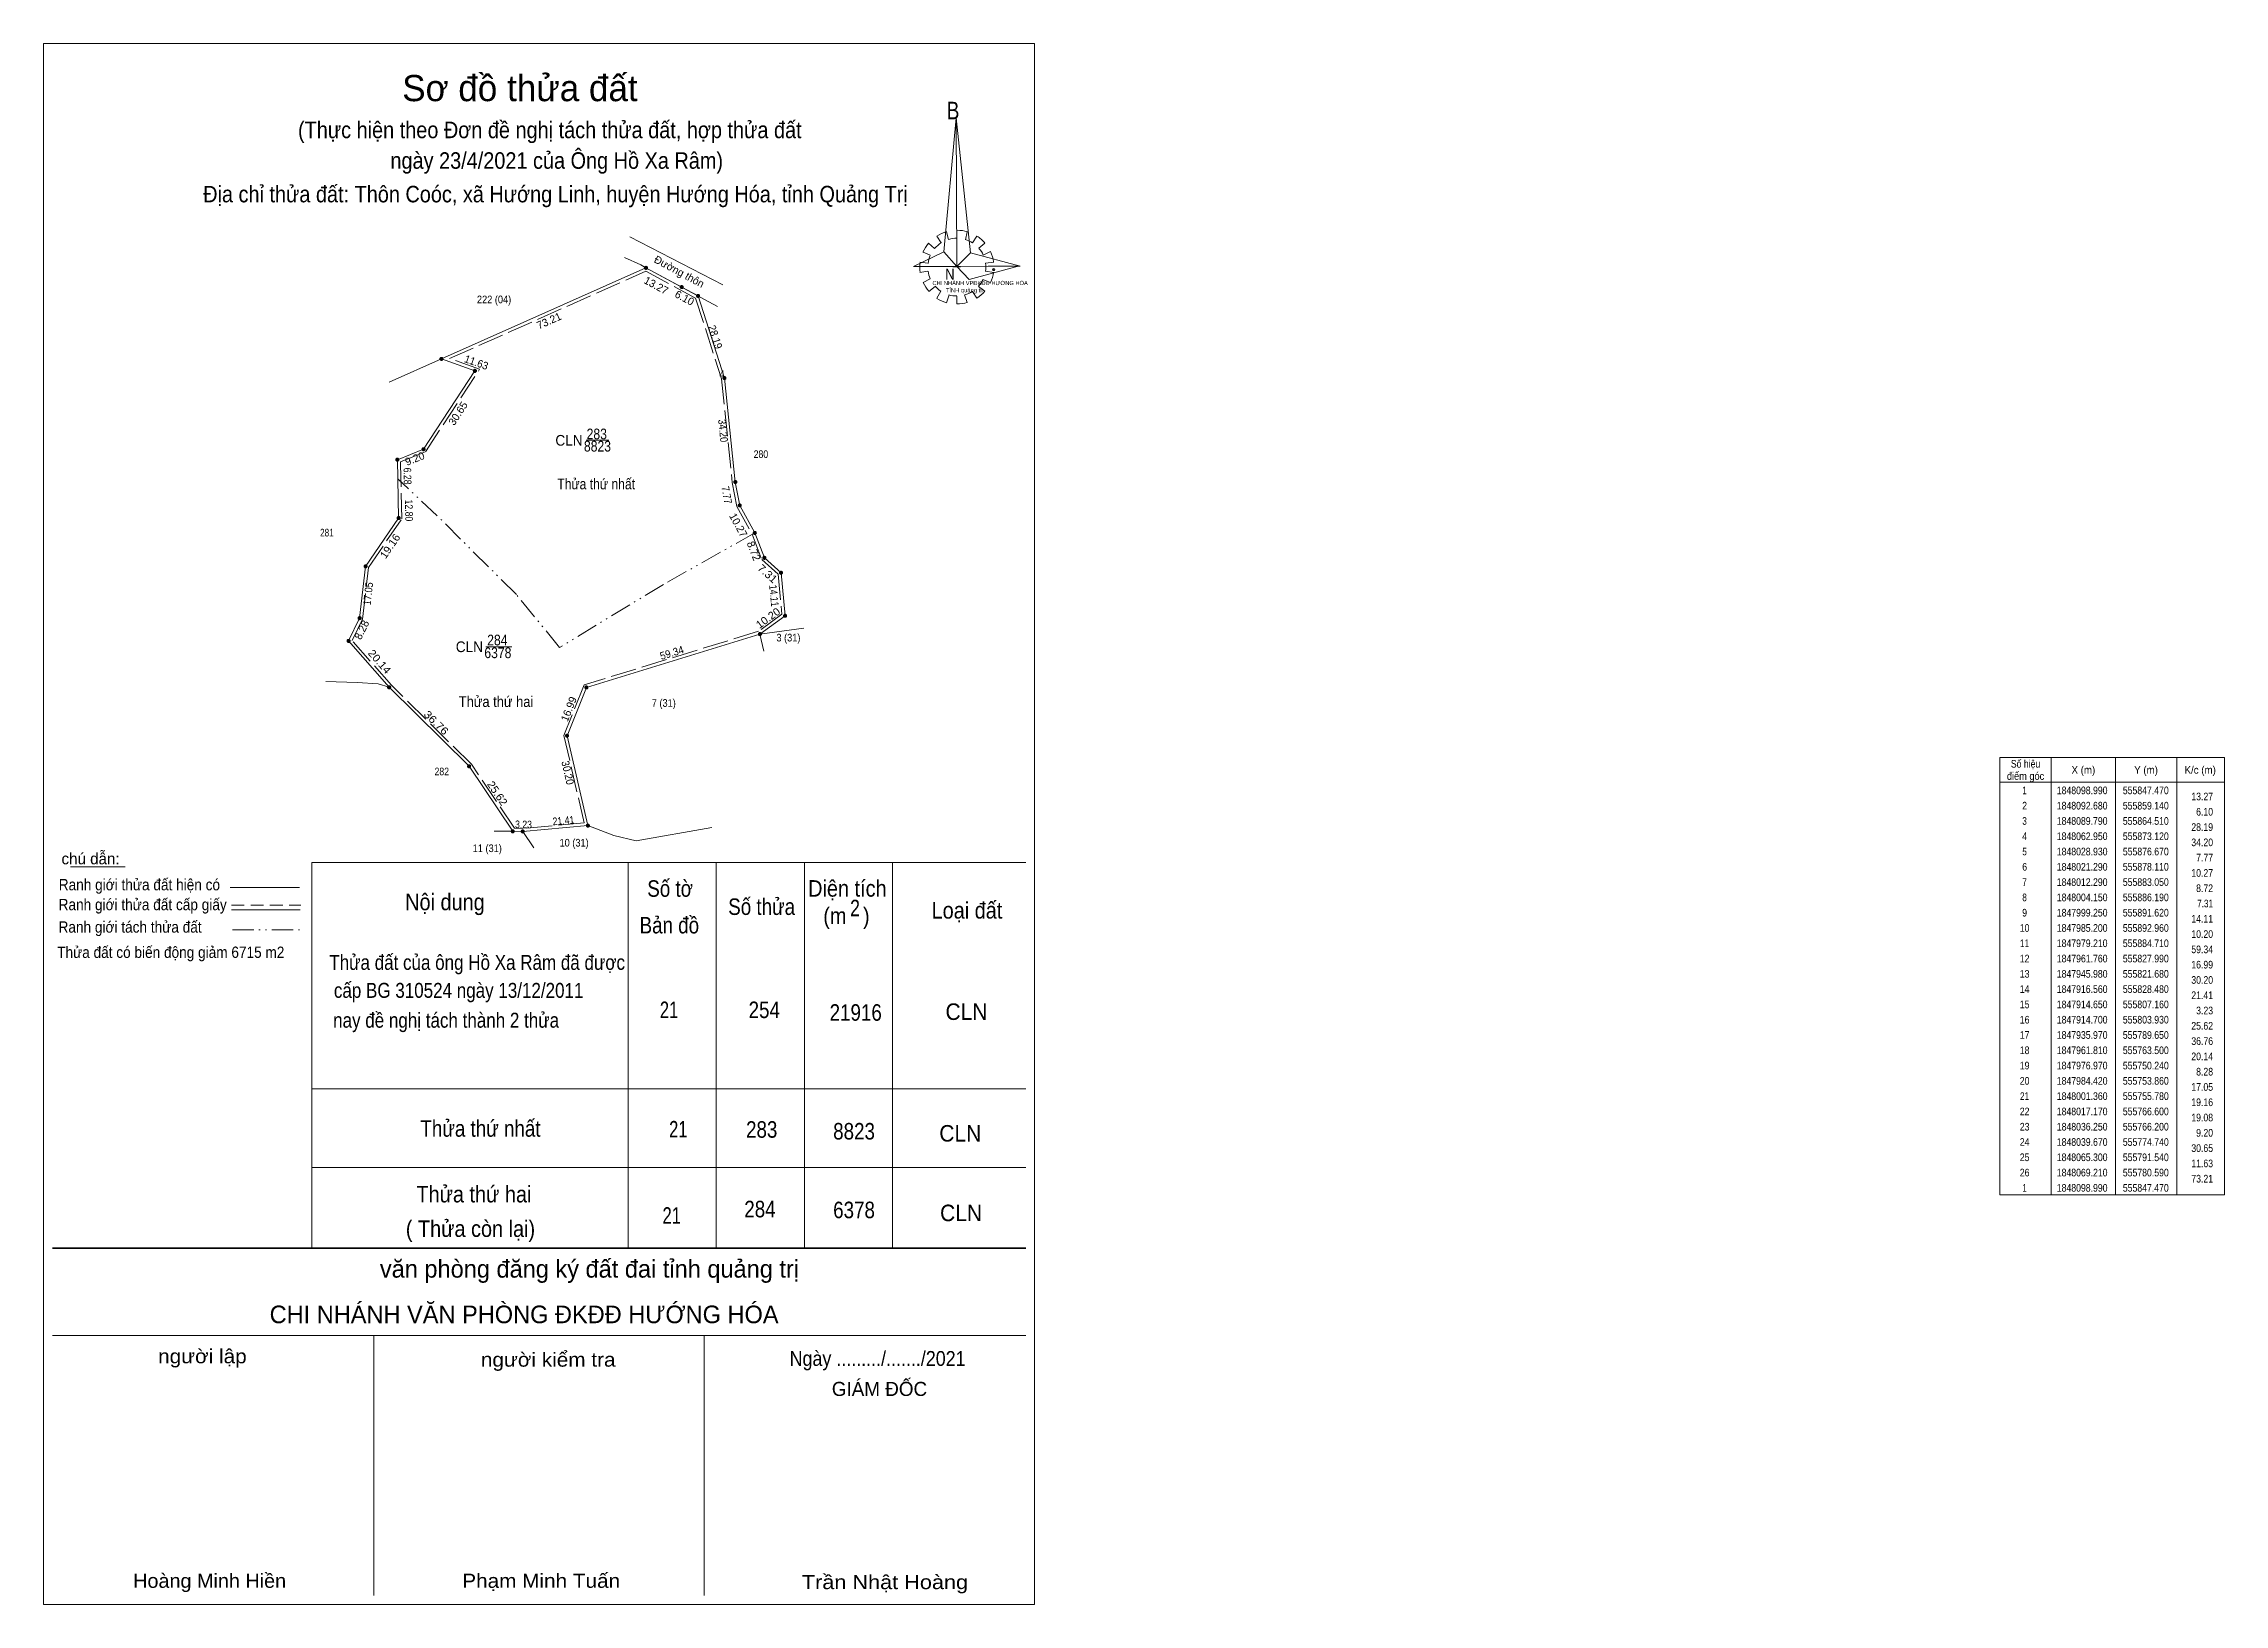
# Model space of a CAD drawing. Header units: metres. Extents: x 554355 to 557717, y 1847780 to 1848413.
# Drawn here: x 557004 to 557717, y 1847780 to 1848291 of the extents above; entities that cross this region are included whole.
import ezdxf
from ezdxf.enums import TextEntityAlignment as Align

# ---------------------------------------------------------------- set-up
doc = ezdxf.new("R2010")
doc.units = ezdxf.units.M
doc.header["$LTSCALE"] = 1.4
doc.header["$PDMODE"] = 32
doc.header["$PDSIZE"] = 0.7
for name, pattern in [('DASH_DOUBLE_DOT', [9.2, 5, -1.2, 0.3, -1.2, 0.3, -1.2]), ('LONG_DASHED', [7.5, 6, -1.5]), ('MEDIUM_DASHED', [4.5, 3, -1.5])]:
    doc.linetypes.add(name, pattern=pattern)
for name, color, linetype, lineweight in [('1', 7, 'Continuous', 13), ('10', 7, 'LONG_DASHED', 13), ('15', 7, 'Continuous', 13), ('17', 7, 'Continuous', 13), ('2', 7, 'Continuous', 25), ('6', 7, 'Continuous', 13), ('63', 7, 'LONG_DASHED', 13), ('7', 7, 'Continuous', 13)]:
    doc.layers.add(name, color=color, linetype=linetype, lineweight=lineweight)

msp = doc.modelspace()

# ---------------------------------------------------------------- hatches: boundary and pattern name
at = {"layer": '10'}
for points in [[(557201.76, 1848217.36, 1), (557200.76, 1848217.36, 1)], [(557213.44, 1848211.06, 1), (557212.44, 1848211.06, 1)], [(557218.8, 1848208.16, 1), (557217.8, 1848208.16, 1)], [(557134.88, 1848187.58, 1), (557133.88, 1848187.58, 1)], [(557145.83, 1848183.67, 1), (557144.83, 1848183.67, 1)], [(557227.41, 1848181.32, 1), (557226.41, 1848181.32, 1)], [(557129.03, 1848158.04, 1), (557128.03, 1848158.04, 1)], [(557120.49, 1848154.62, 1), (557119.49, 1848154.62, 1)], [(557230.96, 1848147.3, 1), (557229.96, 1848147.3, 1)], [(557120.89, 1848135.54, 1), (557119.89, 1848135.54, 1)], [(557232.4, 1848139.66, 1), (557231.4, 1848139.66, 1)], [(557237.34, 1848130.66, 1), (557236.34, 1848130.66, 1)], [(557110.07, 1848119.73, 1), (557109.07, 1848119.73, 1)], [(557240.48, 1848122.52, 1), (557239.48, 1848122.52, 1)], [(557245.91, 1848117.62, 1), (557244.91, 1848117.62, 1)], [(557108.15, 1848102.79, 1), (557107.15, 1848102.79, 1)], [(557247.25, 1848103.57, 1), (557246.25, 1848103.57, 1)], [(557104.53, 1848095.34, 1), (557103.53, 1848095.34, 1)], [(557239, 1848097.58, 1), (557238, 1848097.58, 1)], [(557117.79, 1848080.18, 1), (557116.79, 1848080.18, 1)], [(557182.28, 1848080.13, 1), (557181.28, 1848080.13, 1)], [(557175.97, 1848064.35, 1), (557174.97, 1848064.35, 1)], [(557143.94, 1848054.34, 1), (557142.94, 1848054.34, 1)], [(557182.77, 1848034.93, 1), (557181.77, 1848034.93, 1)], [(557158.22, 1848033.07, 1), (557157.22, 1848033.07, 1)], [(557161.45, 1848033.02, 1), (557160.45, 1848033.02, 1)]]:
    msp.add_hatch(color=256, dxfattribs=at).paths.add_polyline_path(points)

# ---------------------------------------------------------------- linework, layer by layer
at = {"layer": '1'}
for p, q in [((557297.75, 1848225.56), (557296.34, 1848227.69)), ((557299.56, 1848229.17), (557300.19, 1848226.63)), ((557302.86, 1848227.04), (557302.94, 1848229.66)), ((557306.31, 1848229.17), (557305.68, 1848226.55)), ((557308.04, 1848225.56), (557309.45, 1848227.69)), ((557294.22, 1848221.46), (557291.86, 1848222.45)), ((557293.59, 1848225.4), (557295.55, 1848223.68)), ((557312.05, 1848225.4), (557310.08, 1848223.76)), ((557311.5, 1848221.55), (557313.85, 1848222.69)), ((557290.84, 1848219.25), (557293.43, 1848218.84)), ((557293.43, 1848216.22), (557290.84, 1848215.81)), ((557291.86, 1848212.61), (557294.22, 1848213.76)), ((557301.6, 1848217.69), (557304.11, 1848217.69)), ((557313.93, 1848212.53), (557311.34, 1848213.51)), ((557314.95, 1848219.25), (557312.28, 1848218.84)), ((557312.28, 1848216.22), (557314.95, 1848215.81)), ((557295.79, 1848211.3), (557293.75, 1848209.66)), ((557296.34, 1848207.45), (557297.67, 1848209.74)), ((557300.34, 1848208.51), (557299.56, 1848205.97)), ((557302.86, 1848205.56), (557302.86, 1848208.1)), ((557305.45, 1848208.51), (557306.23, 1848206.05)), ((557309.45, 1848207.45), (557308.04, 1848209.66)), ((557309.93, 1848211.3), (557312.05, 1848209.74)), ((557091.98, 1848022.89), (557325.47, 1848022.89)), ((557091.98, 1848022.89), (557091.98, 1847896.73)), ((557195.45, 1848022.89), (557195.45, 1847896.73)), ((557224.25, 1848022.89), (557224.25, 1847896.73)), ((557253.05, 1848022.89), (557253.05, 1847896.73)), ((557281.85, 1848022.89), (557281.85, 1847896.73)), ((557091.98, 1847948.85), (557325.47, 1847948.85)), ((557091.98, 1847923.14), (557325.47, 1847923.14)), ((557004.32, 1847893.95), (557004.32, 1847780.23)), ((557091.97, 1847896.75), (557091.97, 1847896.73)), ((557195.44, 1847896.75), (557195.44, 1847896.73)), ((557224.24, 1847896.75), (557224.24, 1847896.73)), ((557253.04, 1847896.75), (557253.04, 1847896.73)), ((557281.84, 1847896.75), (557281.84, 1847896.73)), ((557007.22, 1847868.16), (557325.46, 1847868.16)), ((557112.32, 1847868.16), (557112.32, 1847783.13)), ((557220.32, 1847868.16), (557220.32, 1847783.13))]:
    msp.add_line(p, q, dxfattribs=at)
at = {"layer": '1', "lineweight": 35}
msp.add_line((557007.22, 1847896.73), (557325.46, 1847896.73), dxfattribs=at)
at = {"layer": '1'}
for points in [[(557004.32, 1847780.23), (557004.32, 1848290.7), (557328.32, 1848290.7), (557328.32, 1847780.23)], [(557004.32, 1847780.23), (557004.32, 1848290.7), (557328.32, 1848290.7), (557328.32, 1847780.23)], [(557302.7, 1848266.38), (557302.86, 1848217.78), (557298.62, 1848222.61)], [(557302.7, 1848266.38), (557302.86, 1848217.78), (557307.33, 1848222.28)], [(557288.72, 1848217.78), (557298.62, 1848222.61), (557302.86, 1848217.78)], [(557323.59, 1848217.94), (557302.86, 1848217.78), (557307.33, 1848222.28)], [(557323.43, 1848218.02), (557306.94, 1848213.6), (557302.86, 1848217.78)]]:
    msp.add_lwpolyline(points, close=True, dxfattribs=at)
for centre, major_axis, start_param, end_param in [((557302.897, 1848217.607), (12.114, 0), 1.8495599, 2.1390092), ((557302.897, 1848217.607), (9.494, 0), 1.5698559, 1.8561107), ((557302.897, 1848217.607), (12.114, 0), 1.2792421, 1.5633222), ((557302.897, 1848217.607), (12.114, 0), 0.7105624, 0.9968723), ((557302.897, 1848217.607), (12.114, 0), 2.4395818, 2.7240025), ((557302.897, 1848217.607), (9.494, 0), 2.7236855, 3.0151582), ((557302.897, 1848217.607), (9.494, 0), 2.1337354, 2.4449626), ((557302.897, 1848217.607), (9.494, 0), 1.0027091, 1.2755622), ((557302.897, 1848217.607), (9.494, 0), 0.4267838, 0.7064646), ((557302.897, 1848217.607), (12.114, 0), 0.1390515, 0.4339332), ((557302.897, 1848217.607), (12.114, 0), 3.0066793, 3.2913935), ((557302.897, 1848217.607), (9.494, 0), 3.2822995, 3.5610505), ((557302.897, 1848217.607), (9.494, 0), 5.5613733, 5.8395144), ((557302.897, 1848217.607), (9.494, 0), 6.1355839, 6.4161846), ((557302.897, 1848217.607), (12.114, 0), 5.8523029, 6.1383965), ((557302.897, 1848217.607), (12.114, 0), 3.5698864, 3.8569187), ((557302.897, 1848217.607), (9.494, 0), 3.8607757, 4.1325826), ((557302.828, 1848217.535), (12.114, 0), 4.1470906, 4.4365931), ((557302.897, 1848217.607), (9.494, 0), 4.4385468, 4.71314), ((557302.897, 1848217.607), (12.114, 0), 4.7130101, 4.9976105), ((557302.897, 1848217.607), (9.494, 0), 4.9908713, 5.2893316), ((557302.897, 1848217.607), (12.114, 0), 5.2856142, 5.567987)]:
    msp.add_ellipse(centre, major_axis=major_axis, ratio=0.995001, start_param=start_param, end_param=end_param, dxfattribs=at)
msp.add_point((557314.95, 1848216.79), dxfattribs=at)
at = {"layer": '10', "linetype": 'Continuous'}
for p, q in [((557134.38, 1848187.58), (557201.26, 1848217.36)), ((557117.29, 1848179.97), (557134.38, 1848187.58)), ((557238.5, 1848097.58), (557239.81, 1848091.97)), ((557157.72, 1848033.07), (557151.61, 1848033.17)), ((557160.95, 1848033.02), (557157.72, 1848033.07)), ((557164.59, 1848027.64), (557160.95, 1848033.02))]:
    msp.add_line(p, q, dxfattribs=at)
msp.add_lwpolyline([(557134.38, 1848187.58), (557201.26, 1848217.36), (557212.94, 1848211.06), (557212.94, 1848211.06), (557218.3, 1848208.16), (557226.91, 1848181.32), (557230.46, 1848147.3), (557231.9, 1848139.66), (557236.84, 1848130.66), (557239.98, 1848122.52), (557245.41, 1848117.62), (557246.75, 1848103.57), (557238.5, 1848097.58), (557181.78, 1848080.13), (557175.47, 1848064.35), (557182.27, 1848034.93), (557160.95, 1848033.02), (557157.72, 1848033.07), (557143.44, 1848054.34), (557117.29, 1848080.18), (557104.03, 1848095.34), (557107.65, 1848102.79), (557109.57, 1848119.73), (557120.39, 1848135.54), (557120.12, 1848148.34), (557119.99, 1848154.62), (557128.53, 1848158.04), (557145.33, 1848183.67)], close=True, dxfattribs=at)
at = {"layer": '10'}
msp.add_lwpolyline([(557137.07, 1848187.68), (557201.22, 1848216.25), (557212.46, 1848210.18), (557217.47, 1848207.47), (557225.93, 1848181.11), (557229.47, 1848147.16), (557230.95, 1848139.32), (557235.93, 1848130.24), (557239.13, 1848121.94), (557244.45, 1848117.14), (557245.7, 1848104.04), (557238.05, 1848098.49), (557181.03, 1848080.95), (557174.43, 1848064.43), (557181.04, 1848035.82), (557160.91, 1848034.02), (557158.26, 1848034.06), (557144.21, 1848054.98), (557118.02, 1848080.87), (557105.22, 1848095.5), (557108.62, 1848102.51), (557110.54, 1848119.37), (557121.4, 1848135.24), (557121.12, 1848148.36), (557121, 1848153.95), (557129.19, 1848157.23), (557146.86, 1848184.18)], close=True, dxfattribs=at)
at = {"layer": '10', "linetype": 'Continuous'}
for points in [[(557252.87, 1848099.54), (557238.5, 1848097.58), (557181.78, 1848080.13), (557175.47, 1848064.35), (557182.27, 1848034.93), (557160.95, 1848033.02)], [(557113.66, 1848081.27), (557106.88, 1848081.72), (557096.54, 1848082.04)], [(557182.27, 1848034.93), (557190.74, 1848031.68), (557198.02, 1848029.91), (557222.77, 1848034.29)]]:
    msp.add_lwpolyline(points, dxfattribs=at)
at = {"layer": '10'}
for centre in [(557201.26, 1848217.36), (557212.94, 1848211.06), (557218.3, 1848208.16), (557134.38, 1848187.58), (557145.33, 1848183.67), (557226.91, 1848181.32), (557128.53, 1848158.04), (557119.99, 1848154.62), (557230.46, 1848147.3), (557120.39, 1848135.54), (557231.9, 1848139.66), (557236.84, 1848130.66), (557109.57, 1848119.73), (557239.98, 1848122.52), (557245.41, 1848117.62), (557107.65, 1848102.79), (557246.75, 1848103.57), (557104.03, 1848095.34), (557238.5, 1848097.58), (557117.29, 1848080.18), (557181.78, 1848080.13), (557175.47, 1848064.35), (557143.44, 1848054.34), (557182.27, 1848034.93), (557157.72, 1848033.07), (557160.95, 1848033.02)]:
    msp.add_circle(centre, 0.5, dxfattribs=at)
at = {"layer": '15'}
for p, q in [((557195.96, 1848227.49), (557226.38, 1848211.82)), ((557224.61, 1848204.75), (557201.26, 1848217.36)), ((557119.99, 1848154.62), (557128.53, 1848158.04))]:
    msp.add_line(p, q, dxfattribs=at)
for points in [[(557201.26, 1848217.36), (557199.53, 1848218.3), (557194.21, 1848220.73)], [(557218.3, 1848208.16), (557226.91, 1848181.32), (557230.46, 1848147.3), (557231.9, 1848139.66), (557236.84, 1848130.66), (557239.98, 1848122.52), (557245.41, 1848117.62), (557246.75, 1848103.57), (557238.5, 1848097.58)], [(557134.38, 1848187.58), (557145.33, 1848183.67), (557128.53, 1848158.04)], [(557120.39, 1848135.54), (557120.12, 1848148.34), (557119.99, 1848154.62)], [(557157.72, 1848033.07), (557143.44, 1848054.34), (557117.29, 1848080.18), (557104.03, 1848095.34), (557107.65, 1848102.79), (557109.57, 1848119.73), (557120.39, 1848135.54)]]:
    msp.add_lwpolyline(points, dxfattribs=at)
at = {"layer": '15', "linetype": 'DASH_DOUBLE_DOT'}
msp.add_lwpolyline([(557236.84, 1848130.66), (557206.99, 1848113.81), (557173.01, 1848093.21), (557158.89, 1848110.5), (557132.98, 1848136.27), (557120.12, 1848148.34)], dxfattribs=at)
at = {"layer": '17'}
msp.add_line((557013.12, 1848021.45), (557031.01, 1848021.45), dxfattribs=at)
at = {"layer": '6'}
for p, q in [((557065.36, 1848014.65), (557087.93, 1848014.65)), ((557065.72, 1848007.41), (557088.25, 1848007.41))]:
    msp.add_line(p, q, dxfattribs=at)
at = {"layer": '6', "linetype": 'MEDIUM_DASHED'}
msp.add_line((557065.72, 1848008.92), (557088.43, 1848008.92), dxfattribs=at)
at = {"layer": '63', "linetype": 'Continuous'}
for p, q in [((557181.74, 1848160.99), (557189.11, 1848160.99)), ((557148.86, 1848093.42), (557157.37, 1848093.42)), ((557117.29, 1848080.18), (557113.66, 1848081.27)), ((557660.71, 1848057.16), (557660.71, 1847914.16)), ((557681.71, 1848057.16), (557681.71, 1847914.16)), ((557701.71, 1848057.16), (557701.71, 1847914.16)), ((557643.91, 1848049.16), (557717.31, 1848049.16))]:
    msp.add_line(p, q, dxfattribs=at)
at = {"layer": '63', "linetype": 'DASH_DOUBLE_DOT'}
msp.add_line((557066.04, 1848000.9), (557088.72, 1848000.9), dxfattribs=at)
at = {"layer": '63', "linetype": 'Continuous'}
msp.add_lwpolyline([(557643.91, 1848057.16), (557717.31, 1848057.16), (557717.31, 1847914.16), (557643.91, 1847914.16)], close=True, dxfattribs=at)

# ---------------------------------------------------------------- texts
at = {"layer": '1'}
msp.add_text('Sơ đồ thửa đất', height=8.568, dxfattribs=at).set_placement((557160.05, 1848271.87), align=Align.CENTER)
for s, height, width, p in [('B', 5.705, 0.8, (557299.64, 1848265.96)), ('CHI NHÁNH VPĐKĐĐ-HƯỚNG HÓA', 1.35, 0.95, (557294.93, 1848211.71)), ('N', 3.565, 0.9, (557299.07, 1848213.51)), ('TỈNH quảng trị', 1.35, 1.05, (557299.28, 1848209.37))]:
    msp.add_text(s, height=height, dxfattribs=dict(at, width=width)).set_placement(p)
for s, height, width, p in [('222 (04)', 2.5, 0.9, (557151.595, 1848205.78)), ('283', 3.5, 0.85, (557185.175, 1848161.28)), ('CLN', 3.5, 0.95, (557176.09, 1848159.2)), ('8823', 3.5, 0.85, (557185.405, 1848157.28)), ('280', 2.5, 0.85, (557238.835, 1848155.17)), ('Thửa thứ nhất', 3.5, 0.85, (557184.975, 1848144.92)), ('281', 2.5, 0.8, (557096.945, 1848129.51)), ('CLN', 3.5, 0.95, (557143.53, 1848091.68)), ('6378', 3.5, 0.85, (557152.835, 1848089.71)), ('284', 3.5, 0.85, (557152.67, 1848093.88)), ('Thửa thứ hai', 3.5, 0.9, (557152.24, 1848073.74)), ('282', 2.5, 0.85, (557134.5, 1848051.39))]:
    msp.add_text(s, height=height, dxfattribs=dict(at, width=width)).set_placement(p, align=Align.CENTER)
for s, p in [('văn phòng đăng ký đất đai tỉnh quảng trị', (557251.3, 1847887.1)), ('CHI NHÁNH VĂN PHÒNG ĐKĐĐ HƯỚNG HÓA', (557244.6, 1847872.2))]:
    msp.add_text(s, height=5.76, dxfattribs=at).set_placement(p, align=Align.RIGHT)
for s, height, width, p in [('người lập', 4.608, 1.1, (557070.71, 1847859.09)), ('người kiểm tra', 4.608, 1.1, (557191.3, 1847857.98)), ('Hoàng Minh Hiền', 4.61, 1.05, (557083.61, 1847785.65)), ('Phạm Minh Tuấn', 4.608, 1.1, (557192.8, 1847785.65))]:
    msp.add_text(s, height=height, dxfattribs=dict(at, width=width)).set_placement(p, align=Align.RIGHT)
at = {"layer": '2'}
msp.add_text('GIÁM ĐỐC', height=4.61, dxfattribs=at).set_placement((557293.18, 1847848.4), align=Align.RIGHT)
at = {"layer": '2', "width": 1.15}
msp.add_text('Trần Nhật Hoàng', height=4.608, dxfattribs=at).set_placement((557306.57, 1847785.22), align=Align.RIGHT)
at = {"layer": '6'}
msp.add_text('chú dẫn:', height=3.703, dxfattribs=at).set_placement((557010.17, 1848022.28))
for s, height, width, p in [('Ranh giới thửa đất hiện có ', 3.703, 0.9, (557009.27, 1848013.78)), ('Số tờ', 5.4, 0.85, (557201.69, 1848011.66)), ('Diện tích', 5.4, 0.9, (557254.28, 1848011.7)), ('Ranh giới thửa đất cấp giấy', 3.703, 0.9, (557009.23, 1848007.27)), ('Nội dung', 5.4, 0.9, (557122.52, 1848007.27)), ('Số thửa', 5.4, 0.85, (557228.15, 1848005.72)), ('(m   )', 5.4, 0.9, (557259.22, 1848002.73)), ('2', 5.4, 0.8, (557268, 1848005.29)), ('Loại đất', 5.4, 0.9, (557294.64, 1848004.53)), ('Ranh giới tách thửa đất', 3.703, 0.9, (557009.2, 1847999.92)), ('Bản đồ', 5.4, 0.85, (557199.17, 1847999.67)), ('Thửa đất có biến động giảm 6715 m2', 3.7, 0.9, (557008.76, 1847991.67)), ('Thửa đất của ông Hồ Xa Râm đã được', 4.89, 0.85, (557097.72, 1847987.76)), (' cấp BG 310524 ngày 13/12/2011', 4.89, 0.85, (557097.68, 1847978.61)), ('21', 5.4, 0.75, (557205.79, 1847971.99)), ('254', 5.4, 0.85, (557234.81, 1847971.99)), ('nay đề nghị tách thành 2 thửa', 4.89, 0.85, (557098.98, 1847968.84)), ('21916', 5.4, 0.85, (557261.3, 1847971.12)), ('CLN', 5.4, 0.95, (557299.18, 1847971.38)), ('Thửa thứ nhất', 5.4, 0.85, (557127.51, 1847933.18)), ('21', 5.4, 0.75, (557208.82, 1847932.94)), ('283', 5.4, 0.85, (557233.98, 1847932.86)), ('8823', 5.4, 0.85, (557262.46, 1847932.28)), ('CLN', 5.4, 0.95, (557297.16, 1847931.6)), ('Thửa thứ hai', 5.4, 0.9, (557126.21, 1847911.7)), ('( Thửa còn lại)', 5.4, 0.9, (557122.74, 1847900.42)), ('21', 5.4, 0.75, (557206.66, 1847904.73)), ('284', 5.4, 0.85, (557233.4, 1847906.83)), ('6378', 5.4, 0.85, (557262.46, 1847906.54)), ('CLN', 5.4, 0.95, (557297.41, 1847905.57))]:
    msp.add_text(s, height=height, dxfattribs=dict(at, width=width)).set_placement(p)
at = {"layer": '6', "width": 0.9}
msp.add_text('Ngày ........./......./2021', height=4.86, dxfattribs=at).set_placement((557276.985, 1847858.23), align=Align.CENTER)
at = {"layer": '63'}
for s, rotation, p in [('Đường thôn', 331.6, (557211.545, 1848215.035)), ('13.27', 331.6, (557204, 1848210.502)), ('6.10', 331.712, (557213.273, 1848206.416)), ('73.21', 24.002, (557170.067, 1848198.896)), ('30.65', 56.756, (557140.855, 1848169.055)), ('9.20', 21.825, (557126.13, 1848153.794)), ('10.27', 298.762, (557230.365, 1848132.596)), ('8.72', 291.094, (557235.324, 1848124.3)), ('8.28', 64.085, (557109.467, 1848098.419)), ('16.99', 68.205, (557177.186, 1848072.596))]:
    msp.add_text(s, height=2.5, rotation=rotation, dxfattribs=at).set_placement(p, align=Align.CENTER)
for s, rotation, width, p in [('28.19', 287.786, 0.95, (557222.725, 1848194.362)), ('11.63', 340.349, 0.95, (557145.38, 1848185.26)), ('34.20', 275.957, 0.9, (557225.23, 1848163.97)), ('6.28', 271.201, 0.85, (557122.049, 1848149.226)), ('7.77', 280.674, 0.9, (557226.447, 1848142.817)), ('12.80', 271.201, 0.85, (557122.527, 1848137.996)), ('19.16', 55.613, 1.05, (557118.622, 1848125.629)), ('7.31', 317.937, 1.1, (557240.163, 1848116.443)), ('17.05', 83.534, 0.9, (557111.66, 1848110.644)), ('14.11', 275.448, 0.85, (557241.863, 1848110.029)), ('10.20', 35.982, 1.05, (557241.901, 1848101.815)), ('20.14', 311.175, 1.1, (557113.207, 1848087.748)), ('59.34', 17.101, 0.95, (557210.077, 1848090.261)), ('36.76', 315.342, 1.15, (557131.786, 1848067.695)), ('30.20', 283.015, 0.95, (557174.483, 1848051.961)), ('25.62', 303.876, 1.05, (557151.64, 1848044.802)), ('3.23', 359.113, 0.85, (557161.196, 1848034.067)), ('21.41', 5.119, 0.85, (557174.378, 1848035.341))]:
    msp.add_text(s, height=2.5, rotation=rotation, dxfattribs=dict(at, width=width)).set_placement(p, align=Align.CENTER)
for s, width, p in [(' 4', 0.85, (557226.91, 1848181.32)), ('13.27', 0.85, (557713.61, 1848043.21)), ('28.19', 0.85, (557713.61, 1848033.21)), ('6.10', 0.85, (557713.61, 1848038.21)), ('34.20', 0.85, (557713.61, 1848028.21)), ('10.27', 0.85, (557713.61, 1848018.21)), ('7.77', 0.85, (557713.61, 1848023.21)), ('8.72', 0.85, (557713.61, 1848013.21)), ('7.31', 0.8, (557713.61, 1848008.21)), ('14.11', 0.85, (557713.61, 1848003.21)), ('10.20', 0.85, (557713.61, 1847998.21)), ('59.34', 0.85, (557713.61, 1847993.21)), ('30.20', 0.85, (557713.61, 1847983.21)), ('16.99', 0.85, (557713.61, 1847988.21)), ('21.41', 0.85, (557713.61, 1847978.21)), ('25.62', 0.85, (557713.61, 1847968.21)), ('3.23', 0.85, (557713.61, 1847973.21)), ('36.76', 0.85, (557713.61, 1847963.21)), ('20.14', 0.85, (557713.61, 1847958.21)), ('17.05', 0.85, (557713.61, 1847948.21)), ('8.28', 0.85, (557713.61, 1847953.21)), ('19.16', 0.85, (557713.61, 1847943.21)), ('19.08', 0.85, (557713.61, 1847938.21)), ('9.20', 0.85, (557713.61, 1847933.21)), ('30.65', 0.85, (557713.61, 1847928.21)), ('73.21', 0.85, (557713.61, 1847918.21)), ('11.63', 0.85, (557713.61, 1847923.21))]:
    msp.add_text(s, height=2.5, dxfattribs=dict(at, width=width)).set_placement(p, align=Align.RIGHT)
for s, width, p in [('3 (31)', 0.9, (557247.83, 1848095.17)), ('7 (31)', 0.9, (557207.08, 1848073.79)), ('Số hiệu', 0.85, (557652.31, 1848053.91)), ('điểm góc', 0.9, (557652.31, 1848049.91)), ('X (m)', 0.95, (557671.21, 1848051.91)), ('Y (m)', 0.95, (557691.705, 1848051.91)), ('K/c (m)', 0.95, (557709.41, 1848051.91)), (' 2', 0.85, (557651.61, 1848040.21)), (' 1', 0.75, (557651.605, 1848045.21)), ('1848098.990', 0.85, (557670.81, 1848045.21)), ('1848092.680', 0.85, (557670.81, 1848040.21)), ('555847.470', 0.85, (557691.615, 1848045.21)), ('555859.140', 0.85, (557691.615, 1848040.21)), (' 3', 0.8, (557651.61, 1848035.21)), ('1848089.790', 0.85, (557670.81, 1848035.21)), ('555864.510', 0.85, (557691.615, 1848035.21)), ('11 (31)', 0.9, (557149.37, 1848026.28)), ('10 (31)', 0.9, (557177.76, 1848028.09)), (' 4', 0.85, (557651.605, 1848030.21)), (' 5', 0.8, (557651.61, 1848025.21)), ('1848062.950', 0.85, (557670.81, 1848030.21)), ('1848028.930', 0.85, (557670.81, 1848025.21)), ('555873.120', 0.85, (557691.615, 1848030.21)), ('555876.670', 0.85, (557691.615, 1848025.21)), (' 6', 0.85, (557651.61, 1848020.21)), ('1848021.290', 0.85, (557670.81, 1848020.21)), ('555878.110', 0.85, (557691.615, 1848020.21)), (' 7', 0.8, (557651.61, 1848015.21)), ('1848012.290', 0.85, (557670.81, 1848015.21)), ('555883.050', 0.85, (557691.615, 1848015.21)), (' 9', 0.85, (557651.605, 1848005.21)), (' 8', 0.8, (557651.61, 1848010.21)), ('1848004.150', 0.85, (557670.81, 1848010.21)), ('1847999.250', 0.85, (557670.81, 1848005.21)), ('555886.190', 0.85, (557691.615, 1848010.21)), ('555891.620', 0.85, (557691.615, 1848005.21)), (' 10', 0.85, (557651.605, 1848000.21)), ('1847985.200', 0.85, (557670.81, 1848000.21)), ('555892.960', 0.85, (557691.615, 1848000.21)), (' 12', 0.85, (557651.61, 1847990.21)), (' 11', 0.8, (557651.605, 1847995.21)), ('1847979.210', 0.85, (557670.81, 1847995.21)), ('1847961.760', 0.85, (557670.81, 1847990.21)), ('555884.710', 0.85, (557691.615, 1847995.21)), ('555827.990', 0.85, (557691.615, 1847990.21)), (' 13', 0.85, (557651.61, 1847985.21)), ('1847945.980', 0.85, (557670.81, 1847985.21)), ('555821.680', 0.85, (557691.615, 1847985.21)), (' 14', 0.85, (557651.605, 1847980.21)), (' 15', 0.85, (557651.61, 1847975.21)), ('1847916.560', 0.85, (557670.81, 1847980.21)), ('1847914.650', 0.85, (557670.81, 1847975.21)), ('555828.480', 0.85, (557691.615, 1847980.21)), ('555807.160', 0.85, (557691.615, 1847975.21)), (' 16', 0.85, (557651.61, 1847970.21)), ('1847914.700', 0.85, (557670.81, 1847970.21)), ('555803.930', 0.85, (557691.615, 1847970.21)), (' 17', 0.85, (557651.61, 1847965.21)), ('1847935.970', 0.85, (557670.81, 1847965.21)), ('555789.650', 0.85, (557691.615, 1847965.21)), (' 19', 0.85, (557651.605, 1847955.21)), (' 18', 0.85, (557651.61, 1847960.21)), ('1847961.810', 0.85, (557670.81, 1847960.21)), ('1847976.970', 0.85, (557670.81, 1847955.21)), ('555763.500', 0.85, (557691.615, 1847960.21)), ('555750.240', 0.85, (557691.615, 1847955.21)), (' 20', 0.85, (557651.605, 1847950.21)), ('1847984.420', 0.85, (557670.81, 1847950.21)), ('555753.860', 0.85, (557691.615, 1847950.21)), (' 22', 0.85, (557651.61, 1847940.21)), (' 21', 0.8, (557651.605, 1847945.21)), ('1848001.360', 0.85, (557670.81, 1847945.21)), ('1848017.170', 0.85, (557670.81, 1847940.21)), ('555755.780', 0.85, (557691.615, 1847945.21)), ('555766.600', 0.85, (557691.615, 1847940.21)), (' 23', 0.85, (557651.61, 1847935.21)), ('1848036.250', 0.85, (557670.81, 1847935.21)), ('555766.200', 0.85, (557691.615, 1847935.21)), (' 24', 0.85, (557651.605, 1847930.21)), (' 25', 0.85, (557651.61, 1847925.21)), ('1848039.670', 0.85, (557670.81, 1847930.21)), ('1848065.300', 0.85, (557670.81, 1847925.21)), ('555774.740', 0.85, (557691.615, 1847930.21)), ('555791.540', 0.85, (557691.615, 1847925.21)), (' 26', 0.85, (557651.61, 1847920.21)), ('1848069.210', 0.85, (557670.81, 1847920.21)), ('555780.590', 0.85, (557691.615, 1847920.21)), (' 1', 0.75, (557651.605, 1847915.21)), ('1848098.990', 0.85, (557670.81, 1847915.21)), ('555847.470', 0.85, (557691.615, 1847915.21))]:
    msp.add_text(s, height=2.5, dxfattribs=dict(at, width=width)).set_placement(p, align=Align.CENTER)
at = {"layer": '7', "width": 0.9}
for s, p in [('(Thực hiện theo Đơn đề nghị tách thửa đất, hợp thửa đất ', (557170.72, 1848259.77)), ('ngày 23/4/2021 của Ông Hồ Xa Râm)', (557172.08, 1848249.76)), ('Địa chỉ thửa đất: Thôn Coóc, xã Hướng Linh, huyện Hướng Hóa, tỉnh Quảng Trị', (557171.68, 1848238.78))]:
    msp.add_text(s, height=5.4, dxfattribs=at).set_placement(p, align=Align.CENTER)

doc.saveas('drawing.dxf')
